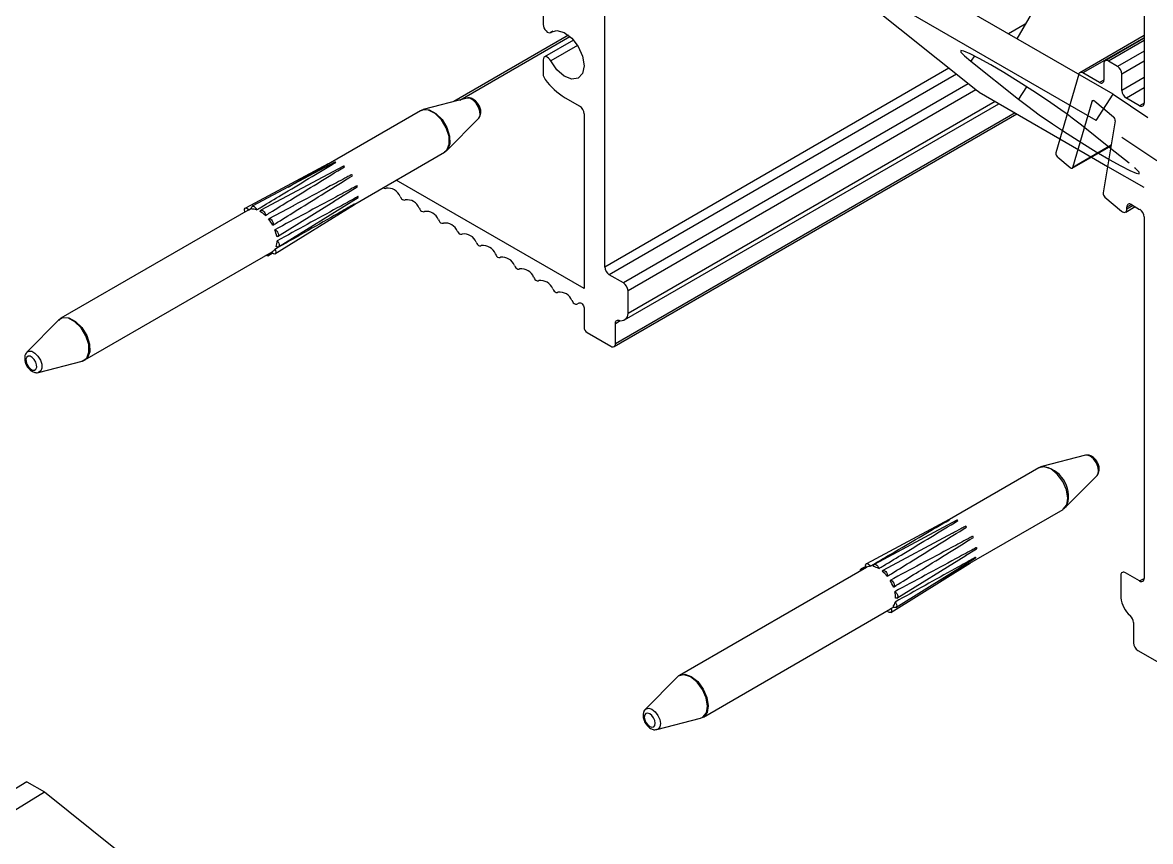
# Model space of a CAD drawing. Extents: x 0 to 11.9, y -12 to 0.
# Drawn here: x 5.76 to 8.461, y -5.504 to -3.543 of the extents above; entities that cross this region are included whole.
import ezdxf

# ---------------------------------------------------------------- set-up
doc = ezdxf.new("R2010")
doc.units = 0
doc.header["$LTSCALE"] = 0.5
doc.header["$MEASUREMENT"] = 0
doc.linetypes.add('HIDDEN2', pattern=[0.1875, 0.125, -0.0625])
for name, color, linetype in [('Brackets', 181, 'CONTINUOUS'), ('Hardware', 242, 'CONTINUOUS'), ('Housing', 150, 'CONTINUOUS')]:
    doc.layers.add(name, color=color, linetype=linetype)

msp = doc.modelspace()

# ---------------------------------------------------------------- linework, layer by layer
at = {"layer": 'Brackets', "transparency": 16777216}
for p, q in [((8.4457, -3.054), (8.1409, -3.582)), ((8.3713, -3.715), (7.802, -3.3864)), ((8.0469, -3.7075), (7.6984, -3.4291)), ((8.3309, -3.7776), (7.7671, -3.4522)), ((8.0393, -3.623), (8.0309, -3.636)), ((8.0309, -3.636), (8.1446, -3.7267)), ((8.1639, -3.6969), (8.1446, -3.7267)), ((8.051, -3.7103), (8.0469, -3.7075)), ((8.051, -3.7103), (8.2442, -3.8218)), ((8.3655, -3.8445), (8.3615, -3.8413)), ((8.3199, -3.8655), (8.3583, -3.8877)), ((5.7695, -5.3611), (5.6565, -5.4308)), ((5.7695, -5.3611), (5.8118, -5.3855)), ((5.6565, -5.4813), (5.8118, -5.3855)), ((5.8118, -5.3855), (5.9822, -5.5217))]:
    msp.add_line(p, q, dxfattribs=at)
at = {"layer": 'Brackets', "linetype": 'HIDDEN2', "transparency": 16777216}
for p, q in [((8.3309, -3.7776), (8.3713, -3.715)), ((8.3713, -3.715), (8.5165, -3.8115)), ((8.4761, -3.874), (8.3309, -3.7776)), ((8.3615, -3.8413), (8.2961, -3.789)), ((8.2442, -3.8218), (8.3199, -3.8655)), ((8.4097, -3.8798), (8.3655, -3.8445)), ((8.3583, -3.8877), (8.8465, -4.1695))]:
    msp.add_line(p, q, dxfattribs=at)
at = {"layer": 'Brackets', "transparency": 16777216, "flags": 128}
for points in [[(8.2613, -3.7629), (8.246, -3.7519), (8.2141, -3.7299), (8.1796, -3.707), (8.1443, -3.6844), (8.1099, -3.6632), (8.0783, -3.6444), (8.0509, -3.6291), (8.0292, -3.6179), (8.0142, -3.6115), (8.0067, -3.6102), (8.0071, -3.614), (8.0153, -3.6227), (8.0309, -3.636)], [(8.1446, -3.7267), (8.1669, -3.7438), (8.1947, -3.7639), (8.2266, -3.7859), (8.2501, -3.8015)], [(8.3362, -3.8559), (8.3612, -3.8706)]]:
    msp.add_lwpolyline(points, dxfattribs=at)
at = {"layer": 'Brackets', "linetype": 'HIDDEN2', "transparency": 16777216, "flags": 128}
for points in [[(8.2961, -3.789), (8.2738, -3.772), (8.2613, -3.7629)], [(8.2501, -3.8015), (8.2611, -3.8088), (8.2964, -3.8314), (8.3307, -3.8526), (8.3362, -3.8559)], [(8.3612, -3.8706), (8.3624, -3.8714), (8.3897, -3.8867), (8.4115, -3.8978), (8.4265, -3.9042), (8.434, -3.9056), (8.4336, -3.9018), (8.4254, -3.893), (8.4097, -3.8798)]]:
    msp.add_lwpolyline(points, dxfattribs=at)
at = {"layer": 'Hardware', "lineweight": 25, "transparency": 16777216}
for p, q in [((6.8239, -3.7243), (6.7192, -3.7516)), ((6.7128, -3.7543), (6.4042, -3.9324)), ((6.7198, -3.7522), (6.7133, -3.7543)), ((6.7758, -3.8496), (6.8518, -3.7726)), ((6.5552, -3.978), (6.7703, -3.8539)), ((6.7704, -3.8532), (6.7775, -3.8471)), ((6.7773, -3.8478), (6.7758, -3.8496)), ((6.4911, -3.8817), (6.2931, -3.9876)), ((6.5078, -3.8773), (6.3098, -3.9833)), ((6.5284, -3.8868), (6.3304, -3.9927)), ((6.3955, -3.9375), (6.4038, -3.9327)), ((6.5043, -3.972), (6.5613, -3.9368)), ((6.3725, -4.0803), (6.5633, -3.9619)), ((6.2998, -3.9927), (5.8514, -4.2515)), ((6.3014, -3.9919), (6.308, -3.988)), ((6.4082, -3.9819), (6.3493, -4.0134)), ((6.3641, -4.0972), (6.5549, -3.9788)), ((6.3704, -4.0553), (6.5048, -3.9719)), ((5.9089, -4.3511), (6.3572, -4.0923)), ((6.3473, -4.1015), (6.3574, -4.0953)), ((5.8458, -4.2558), (5.7699, -4.3328)), ((5.8508, -4.2526), (5.8461, -4.2566)), ((5.8507, -4.2519), (5.8514, -4.2515)), ((5.7978, -4.3811), (5.9024, -4.3538)), ((5.9103, -4.3502), (5.9089, -4.3511)), ((8.3051, -4.5794), (8.2005, -4.6067)), ((8.194, -4.6094), (7.9794, -4.7333)), ((8.2005, -4.6067), (8.2016, -4.6065)), ((8.257, -4.7047), (8.333, -4.6277)), ((8.2619, -4.6973), (8.2576, -4.7041)), ((7.9421, -4.8876), (8.2515, -4.709)), ((8.2576, -4.7041), (8.257, -4.7047)), ((7.9786, -4.7332), (7.7806, -4.8392)), ((7.9976, -4.7348), (7.7996, -4.8408)), ((7.9867, -4.7663), (7.8202, -4.8555)), ((8.0181, -4.8194), (8.0446, -4.8032)), ((7.8514, -4.9439), (8.0422, -4.8254)), ((7.8539, -4.9216), (8.0186, -4.8193)), ((7.781, -4.8478), (7.3326, -5.1066)), ((7.7789, -4.8455), (7.7682, -4.8512)), ((7.839, -4.9558), (8.0298, -4.8374)), ((7.8457, -4.8949), (7.8517, -4.8912)), ((7.8461, -4.9429), (7.8396, -4.9467)), ((7.3901, -5.2062), (7.8385, -4.9474)), ((7.8396, -4.9467), (7.8385, -4.9474)), ((7.3271, -5.1109), (7.2511, -5.1879)), ((7.3279, -5.1102), (7.3271, -5.1109)), ((7.279, -5.2362), (7.3836, -5.2089))]:
    msp.add_line(p, q, dxfattribs=at)
at = {"layer": 'Hardware', "lineweight": 25, "transparency": 16777216, "flags": 128}
for points in [[(6.8518, -3.7726), (6.8526, -3.7716), (6.8553, -3.7648), (6.855, -3.7556), (6.8518, -3.7456), (6.8461, -3.7361), (6.8388, -3.7288), (6.831, -3.7246), (6.8239, -3.7243), (6.8239, -3.7243)], [(6.7703, -3.8539), (6.7761, -3.8487), (6.7816, -3.8347), (6.7811, -3.816), (6.7744, -3.7956), (6.7628, -3.7764), (6.7479, -3.7614), (6.7321, -3.753), (6.7177, -3.7523), (6.7128, -3.7543)], [(6.7195, -3.7516), (6.7337, -3.7523), (6.7495, -3.7607), (6.7643, -3.7756), (6.7758, -3.7947), (6.7824, -3.8151), (6.783, -3.8337)], [(6.783, -3.8337), (6.7775, -3.8476), (6.7773, -3.8478)], [(6.2924, -3.9969), (6.2918, -3.9955), (6.2912, -3.9925), (6.2914, -3.9898), (6.2926, -3.988), (6.2944, -3.9873), (6.2968, -3.9877), (6.2992, -3.9894), (6.3014, -3.9919)], [(6.2998, -3.9927), (6.3002, -3.9924), (6.3014, -3.9919)], [(6.3082, -3.9901), (6.3079, -3.9871), (6.3085, -3.9847), (6.3099, -3.9833), (6.312, -3.983), (6.3144, -3.9839), (6.3168, -3.9858), (6.3188, -3.9886), (6.3201, -3.9917)], [(6.3286, -3.9956), (6.3295, -3.9935), (6.3312, -3.9925), (6.3334, -3.9926), (6.3358, -3.9939), (6.3381, -3.9962), (6.3399, -3.9991), (6.341, -4.0023), (6.3411, -4.0052)], [(6.3489, -4.0136), (6.3508, -4.013), (6.3532, -4.0136), (6.3556, -4.0153), (6.3577, -4.0179), (6.3593, -4.0209), (6.36, -4.024), (6.3599, -4.0267), (6.3588, -4.0286)], [(6.3638, -4.0394), (6.3662, -4.0404), (6.3685, -4.0425), (6.3705, -4.0453), (6.3718, -4.0484), (6.3722, -4.0514), (6.3717, -4.0539), (6.3703, -4.0554), (6.3683, -4.0558)], [(6.3692, -4.0661), (6.3714, -4.0684), (6.3732, -4.0714), (6.3742, -4.0745), (6.3742, -4.0774), (6.3734, -4.0795), (6.3718, -4.0807), (6.3696, -4.0806), (6.3671, -4.0794)], [(6.3491, -4.097), (6.3491, -4.0979), (6.3485, -4.1002), (6.3471, -4.1017), (6.345, -4.102), (6.3426, -4.1011), (6.3423, -4.1009)], [(6.3637, -4.0863), (6.3652, -4.0894), (6.3658, -4.0925), (6.3656, -4.0952), (6.3644, -4.097), (6.3626, -4.0977), (6.3602, -4.0972), (6.3578, -4.0956), (6.3556, -4.0931)], [(5.9024, -4.3538), (5.9131, -4.3466), (5.9186, -4.3327), (5.918, -4.3141), (5.9114, -4.2937), (5.8998, -4.2746), (5.885, -4.2597), (5.8692, -4.2513), (5.8549, -4.2506), (5.8458, -4.2558)], [(5.8514, -4.2515), (5.8563, -4.2495), (5.8707, -4.2502), (5.8866, -4.2587), (5.9015, -4.2736), (5.9131, -4.2928), (5.9197, -4.3133), (5.9203, -4.3319)], [(5.7676, -4.349), (5.7678, -4.355), (5.7699, -4.3616), (5.7736, -4.3677), (5.7784, -4.3725), (5.7835, -4.3753), (5.7881, -4.3755), (5.7916, -4.3732), (5.7934, -4.3687), (5.7932, -4.3627), (5.7911, -4.3561), (5.7873, -4.3499), (5.7826, -4.3451), (5.7775, -4.3424), (5.7728, -4.3422), (5.7694, -4.3445), (5.7676, -4.349)], [(5.7699, -4.3328), (5.7743, -4.3302), (5.7814, -4.3305), (5.7892, -4.3347), (5.7965, -4.342), (5.8022, -4.3515), (5.8055, -4.3615), (5.8057, -4.3707), (5.803, -4.3775), (5.7978, -4.3811)], [(5.9203, -4.3319), (5.9148, -4.3459), (5.9103, -4.3502)], [(8.333, -4.6277), (8.3354, -4.6241), (8.3368, -4.6161), (8.3352, -4.6063), (8.3308, -4.5964), (8.3243, -4.5877), (8.3166, -4.5816), (8.309, -4.5791), (8.3051, -4.5794)], [(8.2515, -4.709), (8.2519, -4.7087), (8.2605, -4.6984), (8.2634, -4.682), (8.2601, -4.6622), (8.2511, -4.6419), (8.2378, -4.6243), (8.2222, -4.6119), (8.2067, -4.6068), (8.194, -4.6094)], [(7.7663, -4.8563), (7.7663, -4.8554), (7.7667, -4.8529), (7.7681, -4.8513), (7.77, -4.8508), (7.7724, -4.8516), (7.7734, -4.8522)], [(7.7799, -4.8485), (7.7789, -4.8453), (7.7787, -4.8424), (7.7795, -4.8402), (7.7811, -4.839), (7.7833, -4.839), (7.7857, -4.8401), (7.788, -4.8423), (7.7899, -4.8451)], [(7.7977, -4.8458), (7.7979, -4.8431), (7.799, -4.8412), (7.8008, -4.8404), (7.8031, -4.8408), (7.8056, -4.8424), (7.8078, -4.8448), (7.8094, -4.8478), (7.8103, -4.851)], [(7.8187, -4.857), (7.8201, -4.8555), (7.8222, -4.8551), (7.8245, -4.8559), (7.8269, -4.8578), (7.829, -4.8605), (7.8304, -4.8637), (7.8309, -4.8667), (7.8306, -4.8693)], [(7.8374, -4.8791), (7.8396, -4.8791), (7.842, -4.8804), (7.8443, -4.8826), (7.8461, -4.8855), (7.8472, -4.8886), (7.8475, -4.8916), (7.8468, -4.8939), (7.8452, -4.8952)], [(7.8486, -4.9061), (7.851, -4.9077), (7.8532, -4.9103), (7.8548, -4.9133), (7.8556, -4.9164), (7.8555, -4.9191), (7.8544, -4.9211), (7.8527, -4.922), (7.8504, -4.9217)], [(7.8494, -4.9309), (7.8514, -4.9336), (7.8527, -4.9367), (7.8532, -4.9398), (7.8528, -4.9423), (7.8514, -4.9439), (7.8494, -4.9443), (7.8471, -4.9436), (7.8447, -4.9418)], [(7.8396, -4.9467), (7.8406, -4.9498), (7.8408, -4.9527), (7.84, -4.9549), (7.8384, -4.9561), (7.8362, -4.9562), (7.8338, -4.955), (7.8315, -4.9529), (7.8307, -4.9519)], [(7.3836, -5.2089), (7.3888, -5.2067), (7.3975, -5.1964), (7.4003, -5.1801), (7.3971, -5.1604), (7.3881, -5.1401), (7.3749, -5.1226), (7.3594, -5.1103), (7.3439, -5.1051), (7.3309, -5.1079), (7.3279, -5.1102)], [(7.3326, -5.1066), (7.3454, -5.104), (7.3609, -5.1092), (7.3765, -5.1215), (7.3898, -5.1392), (7.3988, -5.1595), (7.402, -5.1793), (7.3991, -5.1956)], [(7.2511, -5.1879), (7.253, -5.1864), (7.2594, -5.185), (7.267, -5.1875), (7.2747, -5.1936), (7.2812, -5.2023), (7.2856, -5.2122), (7.2872, -5.222), (7.2858, -5.23), (7.2816, -5.2351), (7.279, -5.2362)], [(7.2496, -5.2013), (7.2487, -5.2066), (7.2497, -5.213), (7.2526, -5.2195), (7.2569, -5.2252), (7.2619, -5.2291), (7.2669, -5.2308), (7.2711, -5.2299), (7.2739, -5.2265), (7.2748, -5.2213), (7.2737, -5.2149), (7.2709, -5.2084), (7.2666, -5.2027), (7.2616, -5.1988), (7.2566, -5.1971), (7.2524, -5.198), (7.2496, -5.2013)], [(7.3991, -5.1956), (7.3905, -5.206), (7.3901, -5.2062)]]:
    msp.add_lwpolyline(points, dxfattribs=at)
at = {"layer": 'Hardware', "lineweight": 25, "transparency": 16777216}
for centre, radius, start, end in [((6.4914, -3.8825), 0.000906, 56.0487, 112.7648), ((6.5082, -3.8787), 0.00144, 24.2648, 102.7643), ((6.5286, -3.8886), 0.00188, 7.1068, 95.3271), ((6.5469, -3.9098), 0.00255, 357.274, 69.5286), ((6.5593, -3.9359), 0.00219, 335.0295, 55.9782), ((6.5622, -3.9608), 0.00154, 317.426, 45.908), ((6.3103, -4.0196), 0.0296, 70.527, 93.8873), ((6.2944, -4.0534), 0.0671, 45.9112, 59.4215), ((6.5541, -3.9779), 0.00111, 310.521, 23.914), ((6.2723, -4.0749), 0.0981, 28.1572, 38.6454), ((6.2864, -4.0697), 0.0831, 9.6436, 21.3641), ((6.3272, -4.0665), 0.0419, 342.1481, 0.6558), ((6.3471, -4.0748), 0.0202, 300.2472, 325.2394), ((8.1937, -4.6771), 0.0711, 343.485, 83.6359), ((7.979, -4.7344), 0.00118, 37.0547, 107.5047), ((7.9978, -4.7365), 0.0017, 18.3589, 97.5452), ((8.0181, -4.7516), 0.00222, 3.7846, 84.0321), ((8.0343, -4.7756), 0.00254, 349.8549, 62.2836), ((8.0432, -4.802), 0.0018, 319.5552, 53.744), ((8.0412, -4.8244), 0.00142, 316.8435, 35.2763), ((7.7911, -4.8655), 0.0204, 93.3218, 119.6751), ((7.7879, -4.8877), 0.0431, 58.5834, 76.7693), ((7.7644, -4.9212), 0.0841, 38.0985, 49.7182), ((8.0293, -4.8367), 0.000861, 306.4037, 358.3154), ((7.7539, -4.9299), 0.0977, 20.813, 31.3254), ((7.7846, -4.9215), 0.0659, 359.8057, 13.4934), ((7.8211, -4.9251), 0.0289, 324.7246, 348.4915)]:
    msp.add_arc(centre, radius, start, end, dxfattribs=at)
for points, knots in [([(6.8517, -3.7722), (6.8525, -3.7714), (6.855, -3.7691), (6.8569, -3.7633), (6.8575, -3.7553), (6.8551, -3.7457), (6.8498, -3.7361), (6.8424, -3.7284), (6.8344, -3.7243), (6.8279, -3.7232), (6.8248, -3.7243), (6.8241, -3.7246)], [0, 0, 0, 0, 0.052658, 0.155304, 0.272868, 0.412855, 0.560181, 0.709072, 0.849277, 0.964145, 1, 1, 1, 1]), ([(6.3201, -3.9917), (6.3239, -3.9895), (6.3437, -3.9775), (6.4069, -3.9396), (6.4663, -3.904), (6.5095, -3.8781)], [0, 0, 0, 0, 0.058989, 0.315059, 1, 1, 1, 1]), ([(6.3411, -4.0052), (6.3449, -4.0029), (6.3648, -3.9906), (6.428, -3.9516), (6.4873, -3.915), (6.5305, -3.8884)], [0, 0, 0, 0, 0.058989, 0.315059, 1, 1, 1, 1]), ([(6.3588, -4.0286), (6.3625, -4.0263), (6.3826, -4.0138), (6.4462, -3.9743), (6.506, -3.937), (6.5494, -3.9099)], [0, 0, 0, 0, 0.058989, 0.315059, 1, 1, 1, 1]), ([(6.5478, -3.9074), (6.5473, -3.9076), (6.5435, -3.9096), (6.5264, -3.9187), (6.4803, -3.9433), (6.4376, -3.9662), (6.408, -3.982)], [0, 0, 0, 0, 0.010614, 0.081697, 0.366029, 1, 1, 1, 1]), ([(6.5606, -3.9341), (6.5601, -3.9343), (6.5563, -3.9363), (6.5394, -3.9453), (6.4744, -3.9801), (6.4125, -4.0133), (6.3638, -4.0394)], [0, 0, 0, 0, 0.007458, 0.057409, 0.257212, 1, 1, 1, 1]), ([(6.5633, -3.9597), (6.5628, -3.96), (6.5591, -3.962), (6.5425, -3.9711), (6.4783, -4.0063), (6.4173, -4.0397), (6.3692, -4.0661)], [0, 0, 0, 0, 0.007458, 0.057409, 0.257212, 1, 1, 1, 1]), ([(6.5552, -3.9775), (6.5547, -3.9777), (6.551, -3.9798), (6.5347, -3.9892), (6.4714, -4.0253), (6.4111, -4.0594), (6.3637, -4.0863)], [0, 0, 0, 0, 0.007458, 0.057409, 0.257212, 1, 1, 1, 1]), ([(5.7648, -4.3434), (5.7646, -4.346), (5.7643, -4.3517), (5.7672, -4.3613), (5.7729, -4.3707), (5.7806, -4.378), (5.7886, -4.3814), (5.7947, -4.3822), (5.7972, -4.3811), (5.7976, -4.3809)], [0, 0, 0, 0, 0.1398494, 0.3141456, 0.4938543, 0.6768193, 0.842868, 0.9794581, 1, 1, 1, 1]), ([(5.77, -4.3331), (5.7694, -4.3337), (5.767, -4.3356), (5.7655, -4.3395), (5.7649, -4.3426), (5.7648, -4.3434)], [0, 0, 0, 0, 0.218456, 0.777812, 1, 1, 1, 1]), ([(5.9016, -4.3533), (5.9046, -4.3529), (5.9081, -4.3525), (5.9103, -4.35), (5.9106, -4.3496)], [0, 0, 0, 0, 0.855767, 1, 1, 1, 1]), ([(8.3331, -4.6274), (8.3344, -4.6259), (8.3371, -4.6225), (8.3387, -4.6155), (8.3382, -4.6069), (8.3347, -4.5971), (8.3284, -4.5879), (8.3205, -4.5815), (8.3126, -4.5784), (8.3077, -4.5791), (8.3056, -4.5794)], [0, 0, 0, 0, 0.091593, 0.198612, 0.325954, 0.47186, 0.620106, 0.773101, 0.903472, 1, 1, 1, 1]), ([(8.202, -4.6068), (8.2014, -4.6067), (8.1984, -4.6067), (8.196, -4.6086), (8.1942, -4.6101)], [0, 0, 0, 0, 0.217829, 1, 1, 1, 1]), ([(8.2512, -4.7085), (8.2523, -4.7081), (8.2549, -4.7072), (8.2564, -4.7049), (8.2572, -4.7035)], [0, 0, 0, 0, 0.422334, 1, 1, 1, 1]), ([(7.7899, -4.8451), (7.7936, -4.8429), (7.8136, -4.8312), (7.8769, -4.7939), (7.9365, -4.759), (7.9799, -4.7337)], [0, 0, 0, 0, 0.058989, 0.315059, 1, 1, 1, 1]), ([(7.8103, -4.851), (7.814, -4.8487), (7.8339, -4.8366), (7.897, -4.7982), (7.9563, -4.7622), (7.9995, -4.736)], [0, 0, 0, 0, 0.058989, 0.315059, 1, 1, 1, 1]), ([(7.8306, -4.8693), (7.8343, -4.8669), (7.8542, -4.8546), (7.9176, -4.8153), (7.977, -4.7784), (8.0203, -4.7515)], [0, 0, 0, 0, 0.058989, 0.315059, 1, 1, 1, 1]), ([(8.0183, -4.7494), (8.0178, -4.7497), (8.014, -4.7517), (8.0034, -4.7574), (7.9933, -4.7628), (7.9866, -4.7664)], [0, 0, 0, 0, 0.046995, 0.36173, 1, 1, 1, 1]), ([(8.0355, -4.7734), (8.035, -4.7736), (8.0312, -4.7756), (8.0142, -4.7846), (7.9487, -4.8195), (7.8864, -4.8528), (7.8374, -4.8791)], [0, 0, 0, 0, 0.007458, 0.057409, 0.257212, 1, 1, 1, 1]), ([(7.8513, -4.8914), (7.853, -4.8903), (7.8712, -4.8791), (7.9331, -4.8407), (7.9931, -4.8033), (8.0368, -4.7761)], [0, 0, 0, 0, 0.028478, 0.292851, 1, 1, 1, 1]), ([(8.0443, -4.8005), (8.0438, -4.8008), (8.0401, -4.8028), (8.0233, -4.8118), (7.9586, -4.8467), (7.8971, -4.8799), (7.8486, -4.9061)], [0, 0, 0, 0, 0.007458, 0.057409, 0.257212, 1, 1, 1, 1]), ([(8.0423, -4.8236), (8.0419, -4.8239), (8.0382, -4.8259), (8.0217, -4.8351), (7.9579, -4.8706), (7.8972, -4.9043), (7.8494, -4.9309)], [0, 0, 0, 0, 0.007458, 0.057409, 0.257212, 1, 1, 1, 1]), ([(7.3329, -5.1071), (7.3318, -5.1075), (7.3299, -5.108), (7.3288, -5.1096), (7.3284, -5.1103)], [0, 0, 0, 0, 0.5928583, 1, 1, 1, 1]), ([(7.2475, -5.1933), (7.2467, -5.1958), (7.2452, -5.2011), (7.2464, -5.2103), (7.2503, -5.2201), (7.257, -5.2291), (7.265, -5.2348), (7.2727, -5.2373), (7.277, -5.2363), (7.2787, -5.236)], [0, 0, 0, 0, 0.134341, 0.277729, 0.439939, 0.60353, 0.774415, 0.912325, 1, 1, 1, 1]), ([(7.2511, -5.1883), (7.2499, -5.1896), (7.2486, -5.1908), (7.2479, -5.1924), (7.2479, -5.1925)], [0, 0, 0, 0, 0.973124, 1, 1, 1, 1])]:
    msp.add_open_spline(points, degree=3, knots=knots, dxfattribs=at)
at = {"layer": 'Housing', "transparency": 16777216}
for p, q in [((8.4457, -2.5685), (8.4457, -3.7363)), ((7.154, -4.1286), (7.154, -3.2631)), ((7.0064, -3.5137), (7.0064, -3.5478)), ((7.0245, -3.567), (7.0298, -3.5639)), ((7.0296, -3.564), (7.025, -3.5666)), ((8.1609, -3.5473), (8.1208, -3.5704)), ((7.0673, -3.5738), (6.7923, -3.7325)), ((6.8067, -3.7288), (7.0705, -3.5765)), ((7.0792, -3.5853), (7.0095, -3.6255)), ((8.4457, -3.5744), (8.2918, -3.6633)), ((8.4457, -3.5795), (8.2993, -3.664)), ((8.4457, -3.581), (8.3526, -3.6347)), ((8.4457, -3.586), (8.3601, -3.6354)), ((7.0889, -3.5983), (7.025, -3.6351)), ((8.4457, -3.6114), (8.3821, -3.6481)), ((7.0064, -3.6324), (7.0064, -3.6665)), ((8.3495, -3.6416), (8.3495, -3.6808)), ((8.3821, -3.6481), (8.3601, -3.6354)), ((8.4457, -3.6358), (8.3927, -3.6665)), ((7.9783, -3.6527), (7.154, -4.1286)), ((7.9961, -3.6669), (7.1646, -4.147)), ((8.2891, -3.667), (8.2346, -3.8551)), ((8.3389, -3.6869), (8.2993, -3.664)), ((8.3927, -3.7057), (8.3927, -3.6665)), ((8.0247, -3.6898), (7.1987, -4.1666)), ((8.3495, -3.6808), (8.3389, -3.6869)), ((8.4457, -3.675), (8.3927, -3.7057)), ((8.4457, -3.6995), (8.4033, -3.724)), ((7.0592, -3.7235), (7.0939, -3.7435)), ((8.0431, -3.7045), (7.21, -4.1854)), ((8.4351, -3.7424), (8.4033, -3.724)), ((7.2014, -4.2552), (8.0981, -3.7375)), ((8.0889, -3.7322), (7.21, -4.2396)), ((8.2751, -3.89), (8.321, -3.7319)), ((8.3248, -3.7296), (8.321, -3.7319)), ((8.3277, -3.7312), (8.3723, -3.7688)), ((8.4457, -3.7363), (8.4351, -3.7424)), ((7.1045, -3.7619), (7.1045, -4.1803)), ((7.1763, -4.3192), (8.141, -3.7622)), ((8.1366, -3.7597), (7.1794, -4.3123)), ((8.3766, -3.7788), (8.3477, -3.9512)), ((8.2737, -3.892), (8.3666, -3.8384)), ((8.3668, -3.8371), (8.2751, -3.89)), ((8.2388, -3.8656), (8.2684, -3.8907)), ((6.6291, -3.9403), (6.6301, -3.9399)), ((7.1045, -4.1803), (6.6546, -3.9206)), ((6.6637, -3.9597), (6.6654, -3.9626)), ((6.675, -3.9682), (6.676, -3.9678)), ((8.352, -3.9612), (8.3917, -3.9947)), ((6.7096, -3.9876), (6.7113, -3.9904)), ((6.7209, -3.9961), (6.7219, -3.9956)), ((8.4016, -3.9971), (8.4241, -3.9841)), ((8.4153, -3.979), (8.4047, -3.9851)), ((8.4197, -3.9816), (8.4047, -3.9903)), ((8.4047, -3.9903), (8.4047, -3.9851)), ((8.4153, -3.979), (8.4351, -3.9905)), ((6.7555, -4.0155), (6.7572, -4.0183)), ((6.7668, -4.024), (6.7675, -4.0236)), ((8.4457, -4.0088), (8.4457, -4.8743)), ((6.801, -4.0432), (6.8018, -4.0445)), ((6.8113, -4.0501), (6.8124, -4.0496)), ((6.846, -4.0695), (6.8477, -4.0723)), ((6.8573, -4.078), (6.8582, -4.0775)), ((6.8918, -4.0974), (6.8935, -4.1002)), ((6.9031, -4.1059), (6.9041, -4.1054)), ((6.9377, -4.1252), (6.9394, -4.1281)), ((6.949, -4.1337), (6.95, -4.1333)), ((6.9836, -4.1531), (6.9853, -4.156)), ((7.1987, -4.1666), (7.1646, -4.147)), ((6.9949, -4.1616), (6.9959, -4.1612)), ((7.0295, -4.181), (7.0312, -4.1838)), ((7.21, -4.2396), (7.21, -4.1854)), ((7.0408, -4.1895), (7.0418, -4.189)), ((7.0754, -4.2089), (7.0771, -4.2117)), ((7.0867, -4.2174), (7.0927, -4.2146)), ((7.1045, -4.2262), (7.1045, -4.2731)), ((7.1794, -4.2635), (7.1907, -4.257)), ((7.1794, -4.3123), (7.1794, -4.2635)), ((7.1115, -4.2854), (7.1688, -4.3184)), ((8.4351, -4.8804), (8.401, -4.8607)), ((8.3897, -4.8664), (8.3897, -4.9206)), ((8.4351, -4.8804), (8.4457, -4.8743)), ((8.4202, -4.9798), (8.4202, -5.0286)), ((8.4309, -5.047), (8.4881, -5.08))]:
    msp.add_line(p, q, dxfattribs=at)
at = {"layer": 'Housing', "transparency": 16777216, "flags": 128}
for points in [[(7.0064, -3.5478), (7.0069, -3.5518), (7.0083, -3.5559), (7.0105, -3.5599), (7.0133, -3.5633), (7.0164, -3.5659), (7.0196, -3.5673), (7.0226, -3.5676), (7.025, -3.5666)], [(7.025, -3.5666), (7.0395, -3.5622), (7.0571, -3.5672), (7.075, -3.5808), (7.0904, -3.6008), (7.1008, -3.624), (7.1045, -3.6467), (7.1008, -3.6652), (7.0904, -3.6764), (7.075, -3.6787), (7.0571, -3.6716), (7.0395, -3.6562), (7.025, -3.6351)], [(7.025, -3.6351), (7.0226, -3.6313), (7.0196, -3.6282), (7.0164, -3.626), (7.0133, -3.6249), (7.0105, -3.6251), (7.0083, -3.6265), (7.0069, -3.629), (7.0064, -3.6324)], [(8.2993, -3.664), (8.2976, -3.6632), (8.2959, -3.6627), (8.2944, -3.6626), (8.2929, -3.6628), (8.2916, -3.6634), (8.2906, -3.6643), (8.2897, -3.6655), (8.2891, -3.667)], [(8.321, -3.7319), (8.3214, -3.7309), (8.3219, -3.7302), (8.3227, -3.7297), (8.3235, -3.7295), (8.3245, -3.7296), (8.3255, -3.7299), (8.3266, -3.7304), (8.3277, -3.7312)], [(8.2684, -3.8907), (8.2695, -3.8915), (8.2706, -3.892), (8.2716, -3.8923), (8.2726, -3.8923), (8.2734, -3.8921), (8.2742, -3.8916), (8.2747, -3.8909), (8.2751, -3.89)], [(8.3917, -3.9947), (8.394, -3.9964), (8.3964, -3.9974), (8.3986, -3.9978), (8.4007, -3.9975), (8.4023, -3.9966), (8.4036, -3.995), (8.4044, -3.9928), (8.4047, -3.9903)], [(7.0927, -4.2146), (7.0943, -4.2143), (7.0961, -4.2146), (7.098, -4.2155), (7.0999, -4.2171), (7.1015, -4.2191), (7.1029, -4.2214), (7.1039, -4.2238), (7.1045, -4.2262)], [(7.1794, -4.2635), (7.1796, -4.2616), (7.18, -4.2599), (7.1807, -4.2585), (7.1816, -4.2573), (7.1828, -4.2565), (7.1842, -4.2561), (7.1857, -4.256), (7.1873, -4.2562)]]:
    msp.add_lwpolyline(points, dxfattribs=at)
at = {"layer": 'Housing', "transparency": 16777216}
for centre, radius, start, end in [((8.356, -3.6405), 0.00655, 50.7967, 189.214), ((7.0292, -3.6655), 0.0229, 182.5457, 218.3372), ((8.3696, -3.6675), 0.0231, 2.6055, 57.3945), ((7.146, -3.5804), 0.1673, 216.3904, 238.75), ((8.3431, -3.6818), 0.00655, 230.7967, 9.214), ((8.4157, -3.7046), 0.0231, 182.6055, 237.3945), ((7.0814, -3.7629), 0.0231, 2.6055, 57.3945), ((8.4392, -3.7373), 0.00655, 230.7967, 9.214), ((8.3647, -3.778), 0.0119, 356.1763, 50.4242), ((8.2459, -3.8567), 0.0115, 171.8214, 231.1934), ((6.6279, -3.9314), 0.009, 236.4838, 277.7179), ((6.6343, -3.9711), 0.0315, 21.1615, 97.7182), ((6.6738, -3.9593), 0.009, 201.1619, 277.7174), ((6.6802, -3.999), 0.0315, 21.1616, 97.7183), ((8.3596, -3.952), 0.0119, 176.1763, 230.4242), ((6.7197, -3.9872), 0.009, 201.162, 277.7169), ((6.7261, -4.0269), 0.0315, 21.1616, 97.7182), ((8.4111, -3.9841), 0.00655, 50.7967, 189.214), ((8.4227, -4.0099), 0.0231, 2.6055, 57.3945), ((6.7655, -4.0151), 0.009, 201.162, 277.7172), ((6.7718, -4.0547), 0.0314, 21.4191, 97.827), ((6.8101, -4.0412), 0.00896, 201.4184, 277.8285), ((6.8166, -4.0808), 0.0315, 21.1616, 97.7182), ((6.856, -4.0691), 0.009, 201.1613, 277.7194), ((6.8625, -4.1087), 0.0315, 21.1617, 97.7184), ((6.9019, -4.0969), 0.009, 201.1612, 277.7196), ((6.9084, -4.1366), 0.0315, 21.1617, 97.7183), ((6.9478, -4.1248), 0.009, 201.1613, 277.7191), ((6.9543, -4.1645), 0.0315, 21.1618, 97.7183), ((7.177, -4.1275), 0.0231, 182.6055, 237.3952), ((6.9937, -4.1527), 0.009, 201.1615, 277.7187), ((7.0001, -4.1924), 0.0315, 21.1618, 97.7184), ((7.0396, -4.1806), 0.009, 201.1614, 277.7189), ((7.1837, -4.1885), 0.0265, 6.6168, 55.5183), ((7.046, -4.2203), 0.0315, 21.1619, 97.7183), ((7.0855, -4.2085), 0.009, 201.1616, 277.7184), ((7.1929, -4.2401), 0.0171, 250.9553, 1.7125), ((7.1198, -4.2724), 0.0154, 182.6055, 237.3948), ((7.173, -4.3133), 0.00655, 230.7968, 9.2144), ((8.3968, -4.8664), 0.00709, 53.3755, 180.2358), ((8.4392, -4.8753), 0.00655, 230.7953, 9.2138), ((8.4576, -4.9121), 0.0684, 187.1235, 228.6417), ((8.3968, -4.981), 0.0235, 2.9349, 48.466), ((8.4433, -5.0276), 0.0231, 182.6055, 237.3944)]:
    msp.add_arc(centre, radius, start, end, dxfattribs=at)

doc.saveas('drawing.dxf')
